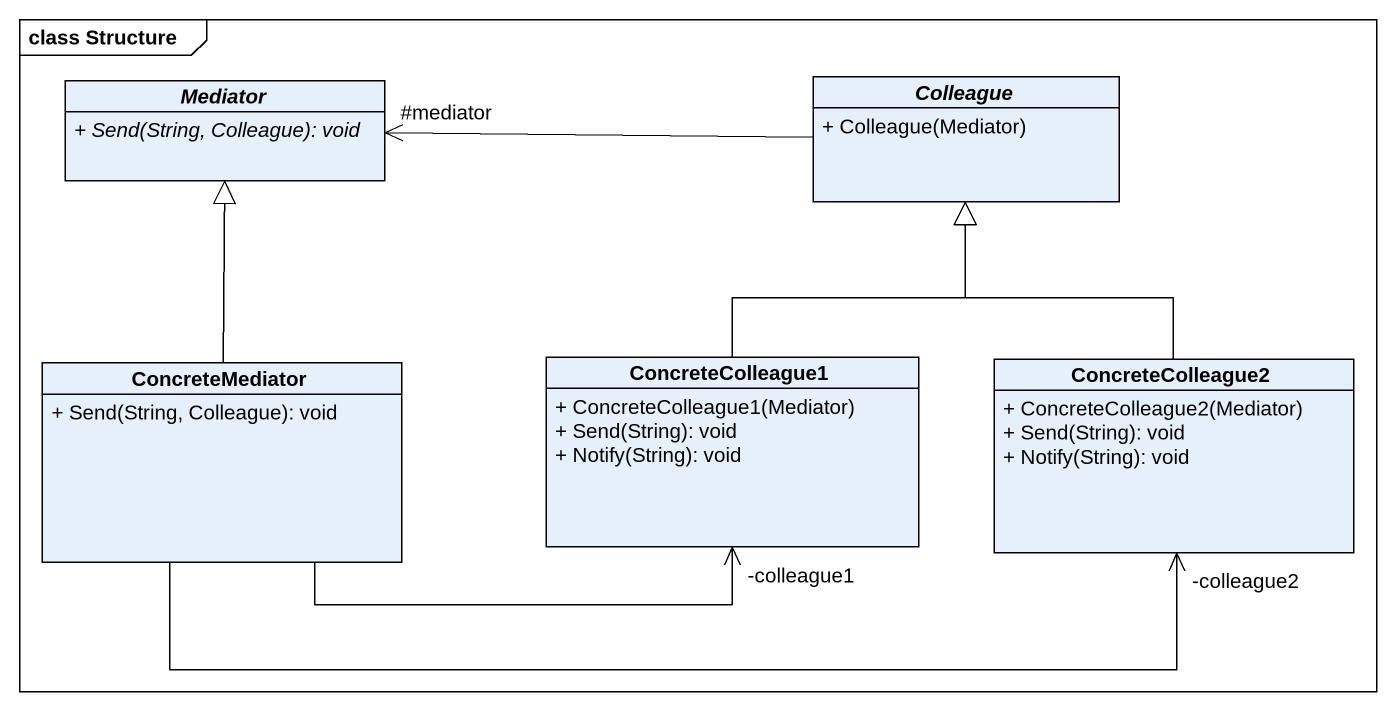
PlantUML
@startuml
mainframe class Structure
hide circle
hide empty members
skinparam classAttributeIconSize 0
abstract class Mediator {
  {abstract} + Send(String, Colleague): void
}
abstract class Colleague {
  + Colleague(Mediator)
}
class ConcreteMediator {
  + Send(String, Colleague): void
}
class ConcreteColleague1 {
  + ConcreteColleague1(Mediator)
  + Send(String): void
  + Notify(String): void
}
class ConcreteColleague2 {
  + ConcreteColleague2(Mediator)
  + Send(String): void
  + Notify(String): void
}
Colleague -left-> "#mediator" Mediator
ConcreteMediator -up-|> Mediator
ConcreteMediator -right-> "-colleague1" ConcreteColleague1
ConcreteMediator -right-> "-colleague2" ConcreteColleague2
ConcreteColleague1 -up-|> Colleague
ConcreteColleague2 -up-|> Colleague
@enduml
